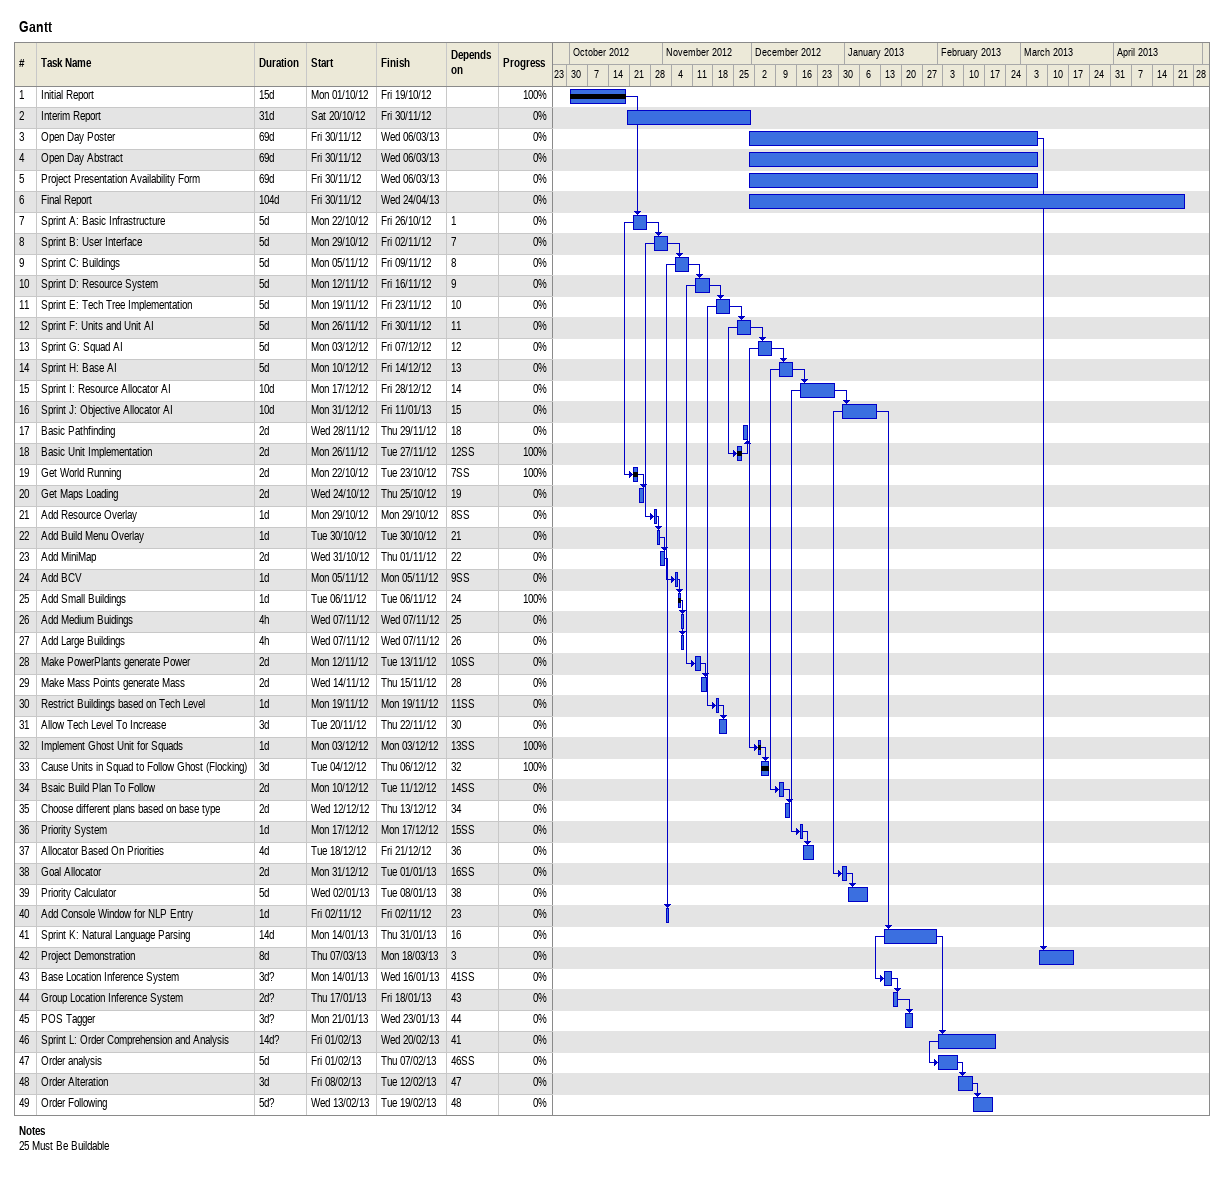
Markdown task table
Gantt

| ID | Task | Duration | Start | Finish | Predecessors | % complete |
|---|---|---|---|---|---|---|
| 1 | Initial Report | 15d | 2012-10-01 | 2012-10-19 |  | 100 |
| 2 | Interim Report | 31d | 2012-10-20 | 2012-11-30 |  | 0 |
| 3 | Open Day Poster | 69d | 2012-11-30 | 2013-03-06 |  | 0 |
| 4 | Open Day Abstract | 69d | 2012-11-30 | 2013-03-06 |  | 0 |
| 5 | Project Presentation Availability Form | 69d | 2012-11-30 | 2013-03-06 |  | 0 |
| 6 | Final Report | 104d | 2012-11-30 | 2013-04-24 |  | 0 |
| 7 | Sprint A: Basic Infrastructure | 5d | 2012-10-22 | 2012-10-26 | 1 | 0 |
| 8 | Sprint B: User Interface | 5d | 2012-10-29 | 2012-11-02 | 7 | 0 |
| 9 | Sprint C: Buildings | 5d | 2012-11-05 | 2012-11-09 | 8 | 0 |
| 10 | Sprint D: Resource System | 5d | 2012-11-12 | 2012-11-16 | 9 | 0 |
| 11 | Sprint E: Tech Tree Implementation | 5d | 2012-11-19 | 2012-11-23 | 10 | 0 |
| 12 | Sprint F: Units and Unit AI | 5d | 2012-11-26 | 2012-11-30 | 11 | 0 |
| 13 | Sprint G: Squad AI | 5d | 2012-12-03 | 2012-12-07 | 12 | 0 |
| 14 | Sprint H: Base AI | 5d | 2012-12-10 | 2012-12-14 | 13 | 0 |
| 15 | Sprint I: Resource Allocator AI | 10d | 2012-12-17 | 2012-12-28 | 14 | 0 |
| 16 | Sprint J: Objective Allocator AI | 10d | 2012-12-31 | 2013-01-11 | 15 | 0 |
| 17 | Basic Pathfinding | 2d | 2012-11-28 | 2012-11-29 | 18 | 0 |
| 18 | Basic Unit Implementation | 2d | 2012-11-26 | 2012-11-27 | 12SS | 100 |
| 19 | Get World Running | 2d | 2012-10-22 | 2012-10-23 | 7SS | 100 |
| 20 | Get Maps Loading | 2d | 2012-10-24 | 2012-10-25 | 19 | 0 |
| 21 | Add Resource Overlay | 1d | 2012-10-29 | 2012-10-29 | 8SS | 0 |
| 22 | Add Build Menu Overlay | 1d | 2012-10-30 | 2012-10-30 | 21 | 0 |
| 23 | Add MiniMap | 2d | 2012-10-31 | 2012-11-01 | 22 | 0 |
| 24 | Add BCV | 1d | 2012-11-05 | 2012-11-05 | 9SS | 0 |
| 25 | Add Small Buildings | 1d | 2012-11-06 | 2012-11-06 | 24 | 100 |
| 26 | Add Medium Buidings | 4h | 2012-11-07 | 2012-11-07 | 25 | 0 |
| 27 | Add Large Buildings | 4h | 2012-11-07 | 2012-11-07 | 26 | 0 |
| 28 | Make PowerPlants generate Power | 2d | 2012-11-12 | 2012-11-13 | 10SS | 0 |
| 29 | Make Mass Points generate Mass | 2d | 2012-11-14 | 2012-11-15 | 28 | 0 |
| 30 | Restrict Buildings based on Tech Level | 1d | 2012-11-19 | 2012-11-19 | 11SS | 0 |
| 31 | Allow Tech Level To Increase | 3d | 2012-11-20 | 2012-11-22 | 30 | 0 |
| 32 | Implement Ghost Unit for Squads | 1d | 2012-12-03 | 2012-12-03 | 13SS | 100 |
| 33 | Cause Units in Squad to Follow Ghost (Flocking) | 3d | 2012-12-04 | 2012-12-06 | 32 | 100 |
| 34 | Bsaic Build Plan To Follow | 2d | 2012-12-10 | 2012-12-11 | 14SS | 0 |
| 35 | Choose different plans based on base type | 2d | 2012-12-12 | 2012-12-13 | 34 | 0 |
| 36 | Priority System | 1d | 2012-12-17 | 2012-12-17 | 15SS | 0 |
| 37 | Allocator Based On Priorities | 4d | 2012-12-18 | 2012-12-21 | 36 | 0 |
| 38 | Goal Allocator | 2d | 2012-12-31 | 2013-01-01 | 16SS | 0 |
| 39 | Priority Calculator | 5d | 2013-01-02 | 2013-01-08 | 38 | 0 |
| 40 | Add Console Window for NLP Entry | 1d | 2012-11-02 | 2012-11-02 | 23 | 0 |
| 41 | Sprint K: Natural Language Parsing | 14d | 2013-01-14 | 2013-01-31 | 16 | 0 |
| 42 | Project Demonstration | 8d | 2013-03-07 | 2013-03-18 | 3 | 0 |
| 43 | Base Location Inference System | 3d? | 2013-01-14 | 2013-01-16 | 41SS | 0 |
| 44 | Group Location Inference System | 2d? | 2013-01-17 | 2013-01-18 | 43 | 0 |
| 45 | POS Tagger | 3d? | 2013-01-21 | 2013-01-23 | 44 | 0 |
| 46 | Sprint L: Order Comprehension and Analysis | 14d? | 2013-02-01 | 2013-02-20 | 41 | 0 |
| 47 | Order analysis | 5d | 2013-02-01 | 2013-02-07 | 46SS | 0 |
| 48 | Order Alteration | 3d | 2013-02-08 | 2013-02-12 | 47 | 0 |
| 49 | Order Following | 5d? | 2013-02-13 | 2013-02-19 | 48 | 0 |

Notes
- 25: Must Be Buildable
